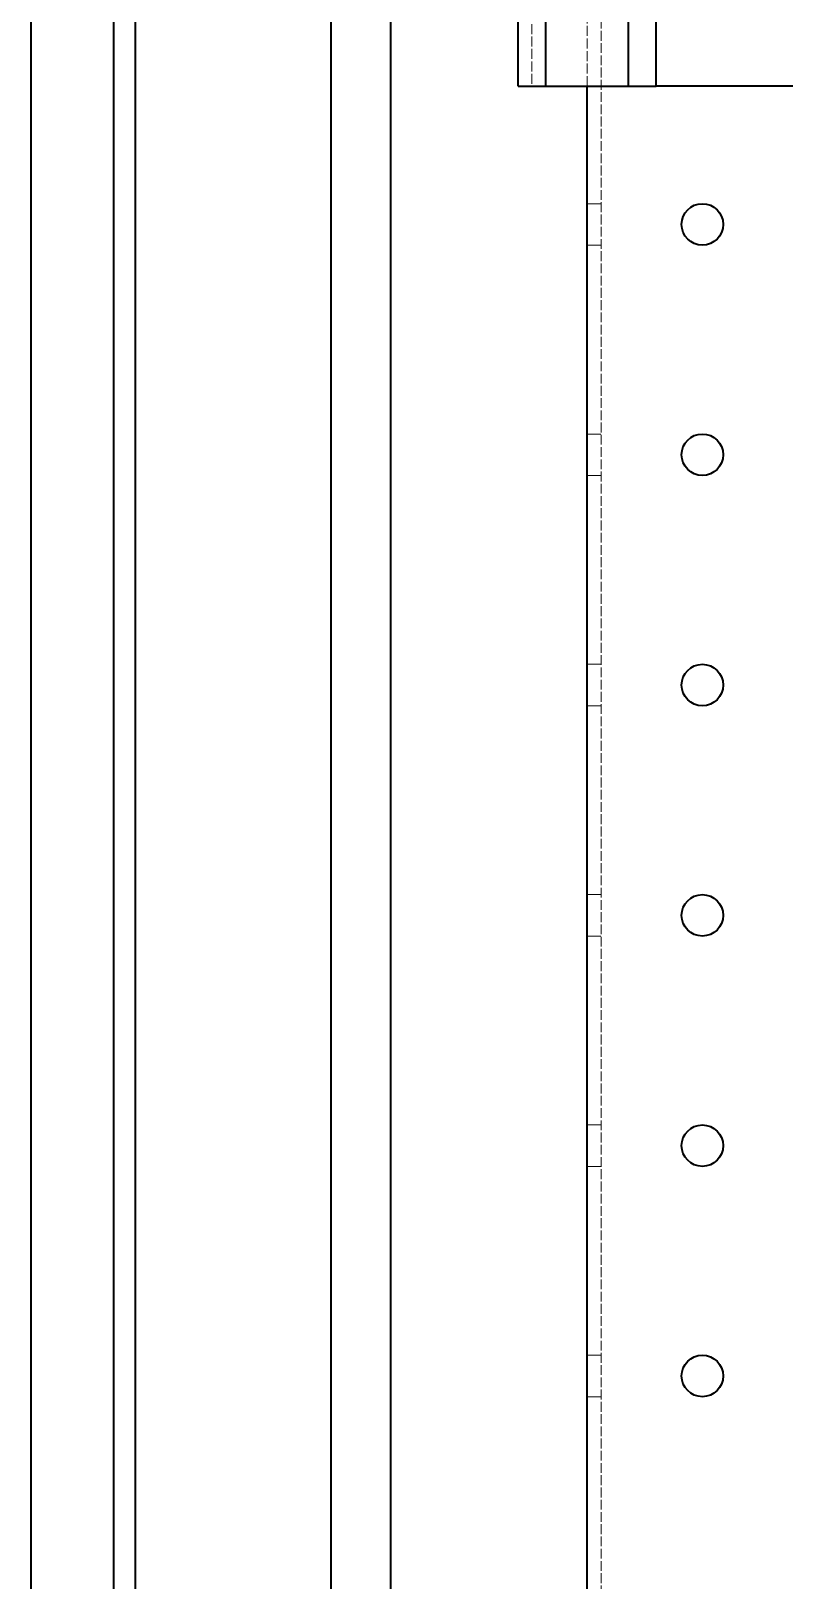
# Model space of a CAD drawing. Header units: inches. Extents: x 6934 to 18973, y 4254 to 7629.
# Drawn here: x 15241.8 to 15405.2, y 4935.5 to 5271.8 of the extents above; entities that cross this region are included whole.
import ezdxf

# ---------------------------------------------------------------- set-up
doc = ezdxf.new("R2010")
doc.units = ezdxf.units.IN
doc.header["$MEASUREMENT"] = 0
doc.linetypes.add('POWER SUPPLY CASE INLINER1$0$DASHED', pattern=[0.2067, 0.1654, -0.0413])
doc.layers.add('POWER SUPPLY CASE INLINER1$0$가려진 것(ISO)', color=2, linetype='POWER SUPPLY CASE INLINER1$0$DASHED', lineweight=18, true_color=0xffff00)
doc.layers.add('POWER SUPPLY CASE INLINER1$0$가시적인 것(ISO)', color=3, linetype='Continuous', lineweight=40, true_color=0x00ff00)

# ---------------------------------------------------------------- blocks, each defined once
blk = doc.blocks.new('POWER SUPPLY CASE INLINER1')
at = {"layer": 'POWER SUPPLY CASE INLINER1$0$가려진 것(ISO)', "ltscale": 13.203516}
blk.add_line((3554.09, 1005.83), (3554.09, 1398.83), dxfattribs=at)
at = {"layer": 'POWER SUPPLY CASE INLINER1$0$가려진 것(ISO)', "ltscale": 13.039731}
blk.add_line((3542.09, 1350.83), (3542.09, 1005.83), dxfattribs=at)
at = {"layer": 'POWER SUPPLY CASE INLINER1$0$가려진 것(ISO)', "ltscale": 12.856349}
blk.add_line((3557.09, 502.83), (3557.09, 1076.83), dxfattribs=at)
at = {"layer": 'POWER SUPPLY CASE INLINER1$0$가려진 것(ISO)', "ltscale": 0.714161}
for p, q in [((3554.09, 980.33), (3557.09, 980.33)), ((3554.09, 971.33), (3557.09, 971.33)), ((3554.09, 930.33), (3557.09, 930.33)), ((3554.09, 921.33), (3557.09, 921.33)), ((3554.09, 880.33), (3557.09, 880.33)), ((3554.09, 871.33), (3557.09, 871.33)), ((3554.09, 830.33), (3557.09, 830.33)), ((3554.09, 821.33), (3557.09, 821.33)), ((3554.09, 780.33), (3557.09, 780.33)), ((3554.09, 771.33), (3557.09, 771.33)), ((3554.09, 730.33), (3557.09, 730.33)), ((3554.09, 721.33), (3557.09, 721.33))]:
    blk.add_line(p, q, dxfattribs=at)
at = {"layer": 'POWER SUPPLY CASE INLINER1$0$가시적인 것(ISO)'}
for p, q in [((3456.09, 500.53), (3456.09, 1400.53)), ((3498.44, 1358.18), (3498.44, 552.88)), ((3433.39, 556.88), (3433.39, 1354.18)), ((3451.39, 556.38), (3451.39, 1354.68)), ((3511.44, 1345.18), (3511.44, 565.88)), ((3539.09, 1005.83), (3539.09, 1345.18)), ((3545.09, 1005.83), (3545.09, 1345.18)), ((3563.09, 1005.83), (3563.09, 1345.18)), ((3569.09, 1005.83), (3569.09, 1345.18)), ((3539.09, 1005.83), (3545.09, 1005.83)), ((3545.09, 1005.83), (3563.09, 1005.83)), ((3554.09, 565.88), (3554.09, 1005.83)), ((3563.09, 1005.83), (3569.09, 1005.83)), ((3659.09, 1005.83), (3569.09, 1005.83))]:
    blk.add_line(p, q, dxfattribs=at)
for centre in [(3579.09, 975.83), (3579.09, 925.83), (3579.09, 875.83), (3579.09, 825.83), (3579.09, 775.83), (3579.09, 725.83)]:
    blk.add_circle(centre, 4.5, dxfattribs=at)

msp = doc.modelspace()

# ---------------------------------------------------------------- block references
msp.add_blockref('POWER SUPPLY CASE INLINER1', (11808.399, 4254.001))

doc.saveas('drawing.dxf')
